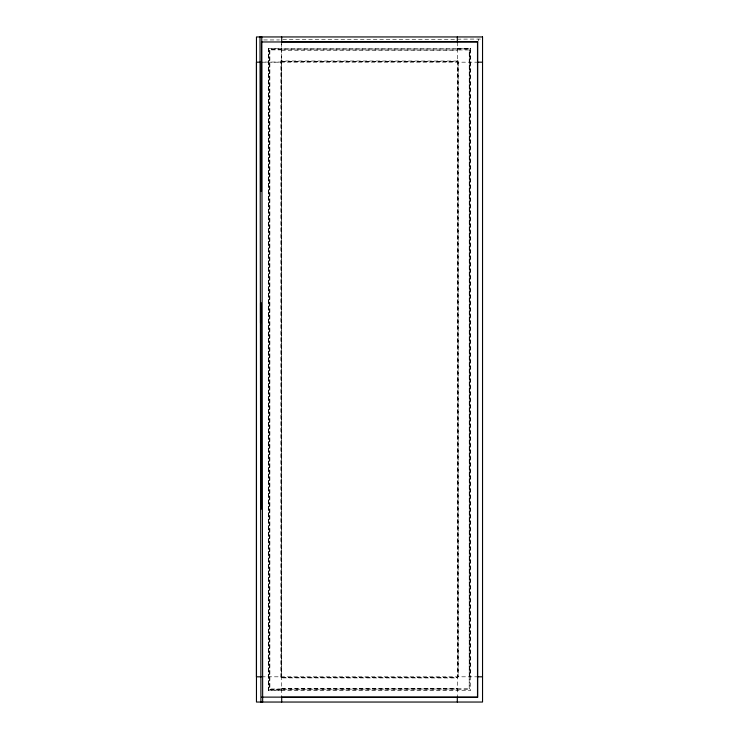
<?xml version="1.0" encoding="UTF-8"?>
<svg xmlns="http://www.w3.org/2000/svg" width="739" height="739" viewBox="0 0 739 739"><rect width="100%" height="100%" fill="white"/><g stroke="black" fill="none" stroke-linecap="round" stroke-linejoin="round"><path stroke-width="0.55" stroke-dasharray="3.69 2.77" d="M281.698 62.058L261.782 62.058M281.698 676.813L281.698 677.414L281.698 43.832M469.413 676.813L469.413 49.762L469.21 689.034L469.21 49.956L269.606 49.716M281.698 690.42L268.275 690.512L268.275 48.423L470.725 48.478L470.725 690.512L457.302 690.466M268.275 690.512L268.571 48.719M281.698 49.698L269.587 49.698L269.587 689.238L469.163 688.988M457.302 39.167L482.031 39.047M282.843 39.343L457.302 39.343M263.712 39.943L279.444 39.943M268.275 48.423L281.698 48.515M457.302 48.525L470.725 48.478M457.302 48.571L470.632 48.571M281.698 49.06L457.302 49.06M457.302 49.762L469.413 49.762M281.698 49.901L269.79 49.901L269.79 689.034L281.698 689.034M281.698 50.363L457.302 50.326M281.698 60.727L280.94 60.727L280.94 676.813L280.94 678.153L281.698 678.153M457.302 60.847L458.06 60.847L458.06 676.813M457.302 61.023L281.189 60.977L281.189 677.903L457.302 677.968M457.302 61.088L457.81 61.088L457.81 676.813M281.698 61.42L457.302 61.42M281.698 61.679L457.302 61.679M261.514 62.178L477.486 62.178M261.514 676.813L477.486 676.813M281.698 677.312L457.302 677.312M281.698 677.571L457.302 677.571M281.698 688.674L457.302 688.674M281.698 688.72L457.302 688.72M457.302 689.034L469.21 689.034M269.587 689.238L281.698 689.238M281.698 689.93L457.302 689.93M268.322 690.18L457.302 690.18M478.502 39.167L478.502 41.014M470.429 48.774L470.429 676.813M458.466 62.178L458.466 676.813M457.302 42.271L457.302 696.997M281.698 43.01L281.698 697.117M269.837 49.947L269.837 688.988M268.322 48.469L268.322 690.466"/><path stroke-width="1.11" d="M261.514 191.336L261.514 62.178M261.394 191.336L261.514 41.975L477.671 41.818L477.671 697.293M260.119 36.968L261.772 36.968L262.659 702.05L261.966 702.05M261.726 702.05L260.932 702.041L262.336 702.05M281.698 41.874L477.671 41.818M260.498 62.178L256.461 62.178L256.461 676.813L261.514 676.813M477.486 62.178L482.539 62.178M477.486 676.813L482.539 676.813M261.514 697.117L477.606 697.237L281.698 697.237M260.913 702.041L260.017 36.968L260.83 36.968M261.07 36.968L261.717 36.968M260.959 302.528L261.236 509.217M477.505 41.984L477.505 697.136M457.302 36.95L457.302 41.994M457.302 697.117L457.302 702.041M281.698 36.95L281.698 41.994M281.698 697.117L281.698 702.041M261.329 62.178L261.329 191.336M260.775 303.193L260.775 322.795M260.498 303.193L260.498 322.795M482.539 36.95L256.461 36.95L256.461 702.041L482.539 702.041L482.539 36.95"/></g></svg>
